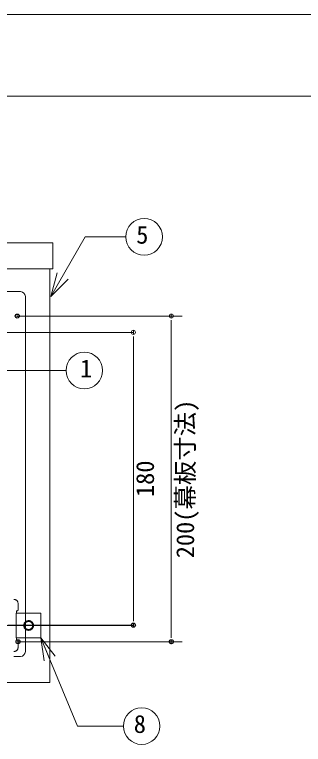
# Model space of a CAD drawing. Units: millimetres, scale not verified. Extents: x -99335 to 21988, y -1567 to 4168.
# Drawn here: x -18444 to -18088, y 1518 to 2414 of the extents above; entities that cross this region are included whole.
import ezdxf
from ezdxf.enums import TextEntityAlignment as Align

# ---------------------------------------------------------------- set-up
doc = ezdxf.new("R2010")
doc.units = ezdxf.units.MM
doc.header["$LTSCALE"] = 10
doc.header["$PDMODE"] = 32
doc.header["$PDSIZE"] = 5
doc.linetypes.add('USER4', pattern=[50.8, 31.75, -6.35, 6.35, -6.35])
for name, color, linetype, lineweight in [('0-0_0', 7, 'Continuous', 18), ('0-1_WAKU', 7, 'Continuous', 18), ('0-3_MOJI', 7, 'Continuous', 18), ('0-4_sunpo', 7, 'Continuous', 18), ('0-7_0', 7, 'Continuous', 20), ('1-6__1-0_', 7, 'Continuous', 18)]:
    doc.layers.add(name, color=color, linetype=linetype, lineweight=lineweight)
doc.layers.add('0-2_Defpoints', color=7, linetype='Continuous')
doc.styles.add('ＭＳ ゴシック', font='')
doc.styles.get('ＭＳ ゴシック').set_extended_font_data('MS Gothic')

# ---------------------------------------------------------------- blocks, each defined once
blk = doc.blocks.new('_OPEN30')
at = {"layer": '0-0_0'}
blk.add_line((0, 0), (-5, 0), dxfattribs=at)
blk.add_lwpolyline([(-5, 1.34), (0, 0), (-5, -1.34)], dxfattribs=at)
blk = doc.blocks.new('_Dot')
at = {"layer": '0-7_0'}
for p, q in [((-0.5, 0), (-1, 0)), ((0.25, 0), (-0.25, 0))]:
    blk.add_line(p, q, dxfattribs=at)
blk.add_circle((0, 0), 0.25, dxfattribs=at)
blk = doc.blocks.new('D14')
at = {"layer": '0-2_Defpoints'}
for p in [(40704.26, 2265.92), (40705.26, 1865.92), (40893.76, 1865.92)]:
    blk.add_point(p, dxfattribs=at)
at = {"layer": '0-4_sunpo', "lineweight": 20}
for p, q in [((40724.26, 2265.92), (40893.76, 2265.92)), ((40893.76, 2255.92), (40893.76, 1875.92)), ((40725.26, 1865.92), (40893.76, 1865.92))]:
    blk.add_line(p, q, dxfattribs=at)
at = {"layer": '0-4_sunpo', "xscale": 10, "yscale": 10}
for p, rotation in [((40893.76, 2265.92), 90), ((40893.76, 1865.92), 270)]:
    blk.add_blockref('_Dot', p, dxfattribs=dict(at, rotation=rotation))
at = {"layer": '0-4_sunpo', "style": 'ＭＳ ゴシック'}
blk.add_text('200(幕板寸法)', height=21.99, rotation=90, dxfattribs=at).set_placement((40928.43, 1968.42), align=Align.BOTTOM_LEFT)
blk = doc.blocks.new('D15')
at = {"layer": '0-2_Defpoints'}
for p in [(40673.64, 2245.92), (40672.91, 1886.32), (40847.06, 1886.32)]:
    blk.add_point(p, dxfattribs=at)
at = {"layer": '0-4_sunpo', "lineweight": 20}
for p, q in [((40693.64, 2245.92), (40847.06, 2245.92)), ((40847.06, 2235.92), (40847.06, 1896.32)), ((40692.91, 1886.32), (40847.06, 1886.32))]:
    blk.add_line(p, q, dxfattribs=at)
at = {"layer": '0-4_sunpo', "xscale": 10, "yscale": 10}
for p, rotation in [((40847.06, 2245.92), 90), ((40847.06, 1886.32), 270)]:
    blk.add_blockref('_Dot', p, dxfattribs=dict(at, rotation=rotation))
at = {"layer": '0-4_sunpo', "style": 'ＭＳ ゴシック'}
blk.add_text('180', height=21.99, rotation=90, dxfattribs=at).set_placement((40879.06, 2043.62), align=Align.BOTTOM_LEFT)

msp = doc.modelspace()

# ---------------------------------------------------------------- linework, layer by layer
at = {"layer": '0-1_WAKU'}
for p, q in [((-21169.03, 2414.42), (-13169.03, 2414.42)), ((-21169.03, 2314.42), (-13169.03, 2314.42))]:
    msp.add_line(p, q, dxfattribs=at)
at = {"layer": '0-3_MOJI'}
for p, q in [((-18398.96, 2068.35), (-18356.76, 2141.45)), ((-18356.76, 2141.45), (-18306.76, 2141.45)), ((-18398.96, 2068.35), (-18391.19, 2097.33)), ((-18398.96, 2068.35), (-18377.75, 2089.56)), ((-18460.14, 1977.24), (-18379.8, 1977.24)), ((-18366.19, 1540.52), (-18309.81, 1540.52))]:
    msp.add_line(p, q, dxfattribs=at)
for centre in [(-18284.26, 2141.45), (-18357.88, 1977.24), (-18287.31, 1540.52)]:
    msp.add_circle(centre, 22.5, dxfattribs=at)
at = {"layer": '1-6__1-0_'}
for p, q in [((-19004.37, 2134.12), (-18396.37, 2134.12)), ((-18396.37, 2134.12), (-18396.37, 2102.12)), ((-18396.37, 2102.12), (-19004.37, 2102.12)), ((-18400.37, 2102.12), (-18400.37, 1594.12)), ((-18436.37, 2074.12), (-18964.37, 2074.12)), ((-18430.37, 1632.12), (-18430.37, 2068.12)), ((-18440.37, 2044.12), (-18237.57, 2044.12)), ((-18460.37, 2024.12), (-18297.57, 2024.12)), ((-18460.37, 1664.12), (-18297.57, 1664.12)), ((-18440.37, 1644.12), (-18237.57, 1644.12)), ((-18411.17, 1649.12), (-18366.19, 1540.52)), ((-18436.37, 1626.12), (-18444.37, 1626.12)), ((-18400.37, 1594.12), (-19000.37, 1594.12))]:
    msp.add_line(p, q, dxfattribs=at)
at = {"layer": '1-6__1-0_', "linetype": 'USER4'}
for p, q in [((-18439.37, 1683.12), (-18439.37, 1691.12)), ((-18441.57, 1649.12), (-18441.57, 1679.12)), ((-18441.57, 1679.12), (-18436.37, 1679.12)), ((-18416.37, 1679.12), (-18436.37, 1679.12)), ((-18416.37, 1679.12), (-18411.17, 1679.12)), ((-18411.17, 1679.12), (-18411.17, 1649.12)), ((-18436.37, 1649.12), (-18441.57, 1649.12)), ((-18441.37, 1646.12), (-18441.37, 1649.12)), ((-18440.37, 1646.12), (-18441.37, 1646.12)), ((-18439.37, 1637.12), (-18439.37, 1645.12)), ((-18436.37, 1649.12), (-18416.37, 1649.12)), ((-18411.17, 1649.12), (-18416.37, 1649.12))]:
    msp.add_line(p, q, dxfattribs=at)
msp.add_lwpolyline([(-18441.37, 1679.12), (-18441.37, 1682.12), (-18440.37, 1682.12)], dxfattribs=at)
for radius in [6, 5]:
    msp.add_circle((-18426.37, 1664.12), radius, dxfattribs=at)
at = {"layer": '1-6__1-0_'}
for centre, start, end in [((-18436.37, 2068.12), 0, 90), ((-18436.37, 1632.12), 270, 0)]:
    msp.add_arc(centre, 6, start, end, dxfattribs=at)
at = {"layer": '1-6__1-0_', "linetype": 'USER4'}
for centre, radius, start, end in [((-18444.37, 1691.12), 5, 0, 90), ((-18440.37, 1683.12), 1, 270, 0), ((-18440.37, 1645.12), 1, 0, 90), ((-18444.37, 1637.12), 5, 270, 0)]:
    msp.add_arc(centre, radius, start, end, dxfattribs=at)

# ---------------------------------------------------------------- block references
at = {"layer": '0-4_sunpo'}
for name in ['D14', 'D15']:
    msp.add_blockref(name, (-59144.63, -221.8), dxfattribs=at)
at = {"layer": '1-6__1-0_', "xscale": 5.54, "yscale": 5.54, "rotation": 112.50001}
msp.add_blockref('_OPEN30', (-18411.17, 1649.12), dxfattribs=at)

# ---------------------------------------------------------------- texts
at = {"layer": '0-3_MOJI', "style": 'ＭＳ ゴシック'}
for s, p in [('5', (-18294, 2126.45)), ('1', (-18363.08, 1962.24)), ('8', (-18297.06, 1525.52))]:
    msp.add_text(s, height=21.99, dxfattribs=at).set_placement(p, align=Align.BOTTOM_LEFT)

doc.saveas('drawing.dxf')
